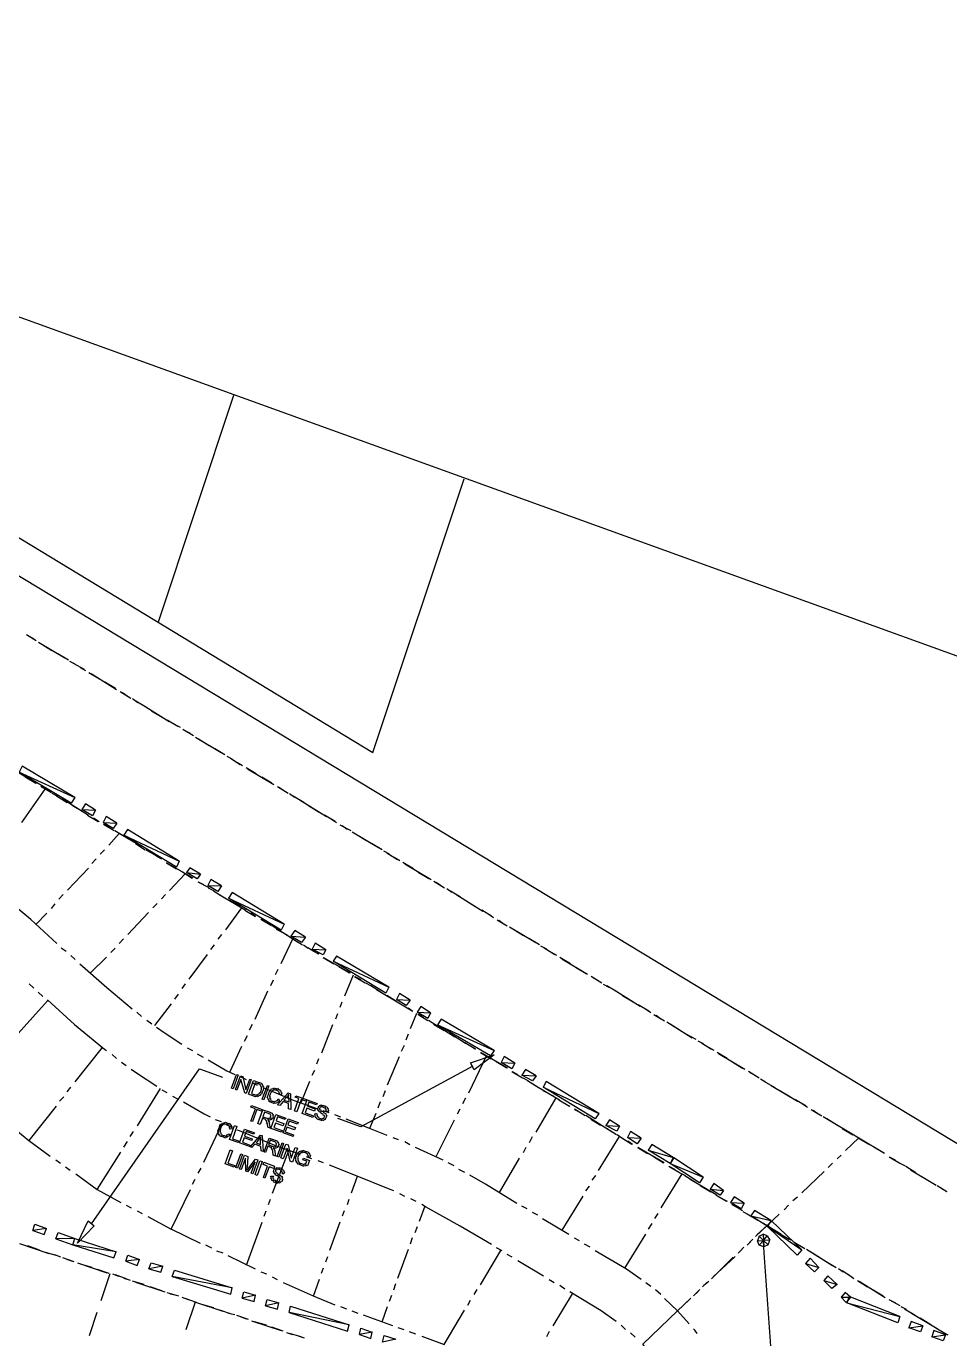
# Model space of a CAD drawing. Header units: feet. Extents: x 2484883 to 2491360, y 414166 to 419420.
# Drawn here: x 2487220 to 2488501, y 417599 to 419420 of the extents above; entities that cross this region are included whole.
import ezdxf

# ---------------------------------------------------------------- set-up
doc = ezdxf.new("R2010")
doc.units = ezdxf.units.FT
for name, color, linetype in [('CLEARING_LIMITS', 4, 'Continuous'), ('EXISTING_DETAIL', 9, 'Continuous'), ('SITE_BASE', 8, 'Continuous')]:
    doc.layers.add(name, color=color, linetype=linetype)

msp = doc.modelspace()

# ---------------------------------------------------------------- linework, layer by layer
at = {"layer": 'CLEARING_LIMITS'}
for points in [[(2487214.6, 418393.4), (2487210.4, 418385.3), (2487287.9, 418350), (2487214.6, 418393.4)], [(2487210.4, 418385.3), (2487287.9, 418350), (2487282.7, 418342.3), (2487210.4, 418385.3)], [(2487302.7, 418341.1), (2487297.5, 418333.3), (2487316.4, 418332.5), (2487302.7, 418341.1)], [(2487297.5, 418333.3), (2487316.4, 418332.5), (2487312.3, 418324.4), (2487297.5, 418333.3)], [(2487331.2, 418323.6), (2487327.1, 418315.4), (2487346, 418314.6), (2487331.2, 418323.6)], [(2487327.1, 418315.4), (2487346, 418314.6), (2487340.8, 418306.9), (2487327.1, 418315.4)], [(2487360.8, 418305.6), (2487355.6, 418297.9), (2487432.7, 418261.6), (2487360.8, 418305.6)], [(2487355.6, 418297.9), (2487432.7, 418261.6), (2487428.6, 418253.5), (2487355.6, 418297.9)], [(2487447.5, 418252.6), (2487442.7, 418246), (2487462.3, 418243.7), (2487447.5, 418252.6)], [(2487442.7, 418246), (2487462.3, 418243.7), (2487457.5, 418237), (2487442.7, 418246)], [(2487476.5, 418236.2), (2487472.3, 418228), (2487491.3, 418227.2), (2487476.5, 418236.2)], [(2487472.3, 418228), (2487491.3, 418227.2), (2487486, 418219.5), (2487472.3, 418228)], [(2487506.1, 418218.3), (2487500.9, 418210.5), (2487577.9, 418174.2), (2487506.1, 418218.3)], [(2487500.9, 418210.5), (2487577.9, 418174.2), (2487573.8, 418166.1), (2487500.9, 418210.5)], [(2487592.7, 418165.3), (2487587.5, 418157.5), (2487607.5, 418156.3), (2487592.7, 418165.3)], [(2487587.5, 418157.5), (2487607.5, 418156.3), (2487602.3, 418148.6), (2487587.5, 418157.5)], [(2487621.3, 418147.7), (2487617.1, 418139.6), (2487636.1, 418138.8), (2487621.3, 418147.7)], [(2487617.1, 418139.6), (2487636.1, 418138.8), (2487632.3, 418131.7), (2487617.1, 418139.6)], [(2487650.9, 418129.8), (2487646.1, 418123.1), (2487723.1, 418086.8), (2487650.9, 418129.8)], [(2487646.1, 418123.1), (2487723.1, 418086.8), (2487719, 418078.7), (2487646.1, 418123.1)], [(2487738, 418077.9), (2487733.8, 418069.8), (2487752.8, 418068.9), (2487738, 418077.9)], [(2487733.8, 418069.8), (2487752.8, 418068.9), (2487747.5, 418061.2), (2487733.8, 418069.8)], [(2487767.6, 418060), (2487762.4, 418052.2), (2487781.3, 418051.4), (2487767.6, 418060)], [(2487762.4, 418052.2), (2487781.3, 418051.4), (2487777.2, 418043.3), (2487762.4, 418052.2)], [(2487796.1, 418042.4), (2487790.9, 418034.7), (2487869.4, 417999.1), (2487796.1, 418042.4)], [(2487790.9, 418034.7), (2487869.4, 417999.1), (2487864.2, 417991.3), (2487790.9, 418034.7)], [(2487883.2, 417990.5), (2487879, 417982.4), (2487898, 417981.5), (2487883.2, 417990.5)], [(2487879, 417982.4), (2487898, 417981.5), (2487893.8, 417973.4), (2487879, 417982.4)], [(2487912.8, 417972.6), (2487907.6, 417964.8), (2487927.6, 417963.6), (2487912.8, 417972.6)], [(2487907.6, 417964.8), (2487927.6, 417963.6), (2487922.8, 417956.9), (2487907.6, 417964.8)], [(2487941.7, 417956.1), (2487937.6, 417948), (2488014.6, 417911.7), (2487941.7, 417956.1)], [(2487937.6, 417948), (2488014.6, 417911.7), (2488009.4, 417903.9), (2487937.6, 417948)], [(2488029.4, 417902.7), (2488024.2, 417895), (2488043.2, 417894.1), (2488029.4, 417902.7)], [(2488024.2, 417895), (2488043.2, 417894.1), (2488039.4, 417887.1), (2488024.2, 417895)], [(2488058.4, 417886.3), (2488054.2, 417878.1), (2488073.2, 417877.3), (2488058.4, 417886.3)], [(2488054.2, 417878.1), (2488073.2, 417877.3), (2488068, 417869.6), (2488054.2, 417878.1)], [(2488088, 417868.3), (2488082.8, 417860.6), (2488117.6, 417850.4), (2488088, 417868.3)], [(2488082.8, 417860.6), (2488117.6, 417850.4), (2488113.4, 417842.3), (2488082.8, 417860.6)], [(2488118.6, 417850), (2488113.4, 417842.3), (2488159.5, 417823.2), (2488118.6, 417850)], [(2488113.4, 417842.3), (2488159.5, 417823.2), (2488154.3, 417815.5), (2488113.4, 417842.3)], [(2488174.3, 417814.3), (2488169.1, 417806.5), (2488187.6, 417804.6), (2488174.3, 417814.3)], [(2488169.1, 417806.5), (2488187.6, 417804.6), (2488182.8, 417798), (2488169.1, 417806.5)], [(2488202.4, 417795.7), (2488197.2, 417787.9), (2488216.2, 417787.1), (2488202.4, 417795.7)], [(2488197.2, 417787.9), (2488216.2, 417787.1), (2488212, 417779), (2488197.2, 417787.9)], [(2488230.6, 417777.1), (2488225.4, 417769.3), (2488253.1, 417762.9), (2488230.6, 417777.1)], [(2487248.5, 417752.1), (2487229.5, 417749.3), (2487232.5, 417757.9), (2487248.5, 417752.1)], [(2488225.4, 417769.3), (2488253.1, 417762.9), (2488249, 417754.8), (2488225.4, 417769.3)], [(2488254.2, 417762.5), (2488247.9, 417755.2), (2488296.1, 417722.1), (2488254.2, 417762.5)], [(2488247.9, 417755.2), (2488296.1, 417722.1), (2488289.8, 417714.8), (2488247.9, 417755.2)], [(2487245.4, 417743.6), (2487248.5, 417752.1), (2487229.5, 417749.3), (2487245.4, 417743.6)], [(2487287.9, 417737.9), (2487261.4, 417737.8), (2487264.5, 417746.3), (2487287.9, 417737.9)], [(2487284.8, 417729.3), (2487287.9, 417737.9), (2487261.4, 417737.8), (2487284.8, 417729.3)], [(2487345, 417719.6), (2487284.8, 417729.3), (2487287.9, 417737.9), (2487345, 417719.6)], [(2487341.9, 417711.1), (2487345, 417719.6), (2487284.8, 417729.3), (2487341.9, 417711.1)], [(2487377.3, 417709.1), (2487358.3, 417706.4), (2487361.3, 417714.9), (2487377.3, 417709.1)], [(2487374.2, 417700.6), (2487377.3, 417709.1), (2487358.3, 417706.4), (2487374.2, 417700.6)], [(2487410, 417699.7), (2487390.6, 417695.9), (2487393.6, 417704.4), (2487410, 417699.7)], [(2487406.9, 417691.2), (2487410, 417699.7), (2487390.6, 417695.9), (2487406.9, 417691.2)], [(2488307.6, 417710.7), (2488301.4, 417703.4), (2488319.8, 417697.9), (2488307.6, 417710.7)], [(2488301.4, 417703.4), (2488319.8, 417697.9), (2488313.9, 417691.6), (2488301.4, 417703.4)], [(2487506.2, 417669.7), (2487422.9, 417685.4), (2487425.9, 417693.9), (2487506.2, 417669.7)], [(2487504.2, 417660.8), (2487506.2, 417669.7), (2487422.9, 417685.4), (2487504.2, 417660.8)], [(2488332.4, 417686.1), (2488326.5, 417679.8), (2488345, 417674.4), (2488332.4, 417686.1)], [(2487538.5, 417659.3), (2487520.1, 417655.1), (2487522.1, 417664), (2487538.5, 417659.3)], [(2488326.5, 417679.8), (2488345, 417674.4), (2488338, 417668.5), (2488326.5, 417679.8)], [(2488356.5, 417663), (2488350.6, 417656.7), (2488363.9, 417656.7), (2488356.5, 417663)], [(2487536.5, 417650.4), (2487538.5, 417659.3), (2487520.1, 417655.1), (2487536.5, 417650.4)], [(2487570.8, 417648.8), (2487552.4, 417644.6), (2487554.4, 417653.5), (2487570.8, 417648.8)], [(2487568.8, 417639.9), (2487570.8, 417648.8), (2487552.4, 417644.6), (2487568.8, 417639.9)], [(2487668.1, 417618.4), (2487585.1, 417635.2), (2487587.1, 417644.1), (2487668.1, 417618.4)], [(2488350.6, 417656.7), (2488363.9, 417656.7), (2488357.6, 417649.4), (2488350.6, 417656.7)], [(2488361.7, 417657.5), (2488358.7, 417649), (2488432.2, 417629.6), (2488361.7, 417657.5)], [(2488358.7, 417649), (2488432.2, 417629.6), (2488429.2, 417621.1), (2488358.7, 417649)], [(2487666, 417609.5), (2487668.1, 417618.4), (2487585.1, 417635.2), (2487666, 417609.5)], [(2487700.4, 417608), (2487682.4, 417604.8), (2487684.4, 417613.7), (2487700.4, 417608)], [(2487698.3, 417599.1), (2487700.4, 417608), (2487682.4, 417604.8), (2487698.3, 417599.1)], [(2488447.8, 417622.8), (2488444.7, 417614.3), (2488463.8, 417617), (2488447.8, 417622.8)], [(2488444.7, 417614.3), (2488463.8, 417617), (2488460.7, 417608.5), (2488444.7, 417614.3)], [(2488479.3, 417610.2), (2488476.3, 417601.7), (2488495.3, 417604.4), (2488479.3, 417610.2)], [(2487733, 417598.5), (2487714.7, 417594.4), (2487716.7, 417603.3), (2487733, 417598.5)], [(2488476.3, 417601.7), (2488495.3, 417604.4), (2488492.2, 417595.9), (2488476.3, 417601.7)]]:
    msp.add_lwpolyline(points, dxfattribs=at)
at = {"layer": 'EXISTING_DETAIL'}
for p, q in [((2487222.4, 418574.6), (2487230.5, 418570.5)), ((2487237.2, 418565.7), (2487273.8, 418544)), ((2487280.5, 418539.2), (2487287.6, 418535.4)), ((2487295.3, 418530.2), (2487302.4, 418526.4)), ((2487310.5, 418522.3), (2487345.7, 418499.9)), ((2487353.8, 418495.8), (2487360.5, 418491)), ((2487367.6, 418487.2), (2487375.3, 418482)), ((2487382.4, 418478.3), (2487418.6, 418455.5)), ((2487425.7, 418451.8), (2487433.8, 418447.6)), ((2487440.5, 418442.8), (2487447.6, 418439.1)), ((2487455.3, 418433.9), (2487490.9, 418412.6)), ((2487234.7, 418369.3), (2487198, 418391)), ((2487498.7, 418407.4), (2487505.7, 418403.6)), ((2487513.5, 418398.4), (2487520.5, 418394.6)), ((2487218.8, 418378.6), (2487233.6, 418369.7)), ((2487527.2, 418389.8), (2487563.9, 418368.1)), ((2487246.3, 418361.5), (2487214, 418315.4)), ((2487240.7, 418365.9), (2487255.5, 418356.9)), ((2487248.4, 418360.7), (2487241.4, 418364.5)), ((2487263.3, 418351.7), (2487256.2, 418355.5)), ((2487570.9, 418364.4), (2487578.7, 418359.2)), ((2487585.7, 418355.4), (2487592.4, 418350.6)), ((2487262.2, 418352.1), (2487277, 418343.2)), ((2487306.6, 418325.2), (2487270.3, 418348)), ((2487284.1, 418339.4), (2487298.9, 418330.5)), ((2487600.5, 418346.5), (2487636.8, 418323.7)), ((2487305.5, 418325.6), (2487320.3, 418316.7)), ((2487321.4, 418316.3), (2487313.7, 418321.5)), ((2487643.9, 418320), (2487650.5, 418315.2)), ((2487327.4, 418312.9), (2487342.2, 418304)), ((2487336.2, 418307.3), (2487328.5, 418312.5)), ((2487379.9, 418281.9), (2487343.3, 418303.6)), ((2487658.7, 418311), (2487665.3, 418306.2)), ((2487672.4, 418302.4), (2487709.1, 418280.8)), ((2487371.8, 418286), (2487385.5, 418277.5)), ((2487317.2, 418264.9), (2487311.4, 418258.6)), ((2487329, 418277.5), (2487323.1, 418271.2)), ((2487408.5, 418264.4), (2487401.4, 418268.1)), ((2487715.7, 418275.9), (2487723.9, 418271.8)), ((2487730.6, 418267), (2487738.7, 418262.8)), ((2487306.5, 418251.9), (2487277.5, 418221.5)), ((2487437, 418246.8), (2487450.7, 418238.2)), ((2487745.4, 418258), (2487782, 418236.3)), ((2487440.9, 418244.2), (2487419.2, 418220.8)), ((2487458.5, 418233), (2487473.7, 418225.1)), ((2487466.6, 418228.9), (2487459.5, 418232.7)), ((2487789.1, 418232.6), (2487795.8, 418227.8)), ((2487271.6, 418215.2), (2487265.7, 418208.9)), ((2487413.7, 418215.6), (2487407.8, 418209.3)), ((2487481.4, 418219.9), (2487473.3, 418224.1)), ((2487480.3, 418220.3), (2487495.1, 418211.4)), ((2487524.8, 418193.4), (2487488.1, 418215.1)), ((2487803.9, 418223.6), (2487810.6, 418218.8)), ((2487817.6, 418215.1), (2487853.9, 418192.3)), ((2487259.9, 418202.6), (2487255, 418196)), ((2487390.1, 418190.4), (2487361.1, 418160)), ((2487401.9, 418203), (2487396, 418196.7)), ((2487518.8, 418196.8), (2487496.9, 418166.2)), ((2487502.2, 418207.6), (2487517, 418198.7)), ((2487249.1, 418189.7), (2487233.7, 418173.6)), ((2487545.6, 418181.1), (2487560.4, 418172.2)), ((2487553.3, 418175.9), (2487546.6, 418180.7)), ((2487862, 418188.2), (2487868.7, 418183.4)), ((2487875.8, 418179.6), (2487883.5, 418174.4)), ((2487491, 418160), (2487486.2, 418153.3)), ((2487596.6, 418149.4), (2487561.4, 418171.8)), ((2487567, 418167.3), (2487582.2, 418159.4)), ((2487590, 418154.2), (2487573.7, 418119.2)), ((2487588.9, 418154.6), (2487603.7, 418145.7)), ((2487890.6, 418170.6), (2487927.2, 418149)), ((2487269, 418141.6), (2487275.7, 418136.7)), ((2487343.5, 418141.1), (2487337.6, 418134.8)), ((2487355.2, 418153.7), (2487349.3, 418147.4)), ((2487481, 418145.5), (2487476.1, 418138.9)), ((2487611.4, 418140.5), (2487604.8, 418145.3)), ((2487610.8, 418141.9), (2487625.6, 418132.9)), ((2487626.6, 418132.6), (2487618.5, 418136.7)), ((2487933.9, 418144.1), (2487942, 418140)), ((2487282, 418130.9), (2487288.3, 418125)), ((2487331.7, 418128.5), (2487309.3, 418106.6)), ((2487471.3, 418132.2), (2487445.8, 418098.1)), ((2487632.2, 418128.1), (2487647, 418119.2)), ((2487670, 418106.1), (2487633.3, 418127.7)), ((2487948.7, 418135.2), (2487955.8, 418131.4)), ((2487963.5, 418126.2), (2487999.1, 418104.9)), ((2487569.5, 418111.1), (2487565.8, 418104)), ((2487654.1, 418115.4), (2487668.9, 418106.5)), ((2487673.8, 418103.5), (2487662, 418074.1)), ((2487675.6, 418101.6), (2487690.4, 418092.7)), ((2487684.8, 418097.1), (2487676.6, 418101.2)), ((2488006.9, 418099.7), (2488013.9, 418096)), ((2487224.5, 418091.5), (2487230.8, 418085.6)), ((2487441, 418091.4), (2487436.1, 418084.8)), ((2487555.2, 418081.4), (2487537.4, 418042.1)), ((2487563.1, 418096.6), (2487559, 418088.5)), ((2488020.6, 418091.2), (2488028.7, 418087)), ((2488035.8, 418083.3), (2488072.1, 418060.5)), ((2487209.2, 418022.5), (2487249.7, 418068)), ((2487237.1, 418079.8), (2487243.4, 418073.9)), ((2487421.3, 418063.7), (2487398.4, 418033.5)), ((2487430.9, 418077), (2487426.1, 418070.3)), ((2487657.9, 418065.9), (2487655.2, 418058.5)), ((2487720.4, 418075.8), (2487734.1, 418067.2)), ((2487373.8, 418052), (2487380.1, 418046.1)), ((2487652.1, 418050), (2487649.4, 418042.5)), ((2487756.6, 418053.1), (2487750, 418057.9)), ((2487761.6, 418050.1), (2487752.8, 418029.2)), ((2487763.7, 418049.3), (2487777.4, 418040.7)), ((2487771.4, 418044.1), (2487764.8, 418048.9)), ((2488079.1, 418056.8), (2488086.9, 418051.6)), ((2488093.9, 418047.8), (2488100.6, 418043)), ((2487387.8, 418040.9), (2487394.5, 418036.1)), ((2487533.6, 418035.1), (2487529.5, 418027)), ((2487645.3, 418034.4), (2487630, 417995.4)), ((2487814.8, 418017.6), (2487778.5, 418040.4)), ((2487785.2, 418035.5), (2487800, 418026.6)), ((2488108.7, 418038.8), (2488143.9, 418016.5)), ((2487526.8, 418019.5), (2487522.7, 418011.4)), ((2487750.1, 418021.8), (2487747.1, 418013.2)), ((2487828.9, 418010.1), (2487843.7, 418001.1)), ((2488152.1, 418012.3), (2488159.1, 418008.6)), ((2487288.3, 417955.4), (2487326, 418003.1)), ((2487339.4, 417993.5), (2487345.7, 417987.6)), ((2487443.7, 418002.6), (2487450.8, 417998.9)), ((2487457.5, 417994.1), (2487465.6, 417989.9)), ((2487518.9, 418004.3), (2487502.6, 417969.3)), ((2487737.5, 417990.2), (2487720.8, 417950.6)), ((2487744.4, 418005.8), (2487740.2, 417997.7)), ((2487858.1, 417991.1), (2487833.6, 417939.9)), ((2487843.3, 418000.1), (2487836.7, 418004.9)), ((2487850.4, 417996.3), (2487865.2, 417987.4)), ((2487888.1, 417974.3), (2487851.5, 417995.9)), ((2488166.9, 418003.4), (2488173.9, 417999.6)), ((2488180.6, 417994.8), (2488217.3, 417973.1)), ((2487352.4, 417982.8), (2487359, 417977.9)), ((2487625.8, 417987.3), (2487623.1, 417979.9)), ((2487872.3, 417983.6), (2487887.1, 417974.7)), ((2487518.2, 417962.5), (2487525.3, 417958.7)), ((2487533.4, 417954.6), (2487540.5, 417950.8)), ((2487613.2, 417955.8), (2487601.4, 417926.4)), ((2487620.1, 417971.4), (2487616.3, 417964.3)), ((2487893.7, 417969.8), (2487908.5, 417960.9)), ((2487901.9, 417965.7), (2487894.8, 417969.4)), ((2487916.7, 417956.7), (2487909.6, 417960.5)), ((2487915.6, 417957.1), (2487930.4, 417948.2)), ((2488223.9, 417968.3), (2488232.1, 417964.2)), ((2488238.7, 417959.4), (2488245.8, 417955.6)), ((2487277.2, 417941.4), (2487282.1, 417948)), ((2487374.5, 417894.2), (2487406.5, 417946.3)), ((2487408.3, 417944.5), (2487415.3, 417940.7)), ((2487423.1, 417935.5), (2487430.1, 417931.8)), ((2487718.1, 417943.1), (2487715, 417934.6)), ((2487960, 417930.2), (2487923.3, 417951.9)), ((2487937.1, 417943.3), (2487952.3, 417935.4)), ((2488253.6, 417950.4), (2488290.2, 417928.7)), ((2487266.5, 417928.4), (2487272.4, 417934.7)), ((2487711.3, 417927.6), (2487708.2, 417919)), ((2487821.9, 417917.6), (2487818.2, 417910.6)), ((2487829.8, 417932.8), (2487825.7, 417924.7)), ((2487955.1, 417933.2), (2487927, 417885.6)), ((2487958.9, 417930.6), (2487973.7, 417921.7)), ((2487974.8, 417921.3), (2487967.7, 417925)), ((2487980.8, 417917.9), (2487995.6, 417908.9)), ((2488297.3, 417925), (2488304, 417920.1)), ((2487192.5, 417899.8), (2487224, 417874)), ((2487482.4, 417903.3), (2487490.9, 417900.2)), ((2487640.7, 417912.2), (2487632.2, 417915.2)), ((2487656.7, 417906.4), (2487648.2, 417909.5)), ((2487705.5, 417911.6), (2487696.7, 417890.7)), ((2487814, 417902.4), (2487788.4, 417851.5)), ((2487989.6, 417912.3), (2487981.5, 417916.5)), ((2488033, 417885.8), (2487996.7, 417908.6)), ((2488003.3, 417903.7), (2488017.1, 417895.2)), ((2488312.1, 417916), (2488318.8, 417911.2)), ((2487364.4, 417879.8), (2487369.2, 417886.4)), ((2487466.9, 417843.9), (2487492.6, 417898.4)), ((2487497.9, 417896.4), (2487506.1, 417892.3)), ((2488025.2, 417891), (2488038.9, 417882.4)), ((2487355.5, 417865), (2487360.7, 417872.7)), ((2487736.8, 417875), (2487729.3, 417877.7)), ((2487752.3, 417868.2), (2487745.3, 417872)), ((2487798.7, 417846.6), (2487760.5, 417864.1)), ((2487913.3, 417864.1), (2487909.5, 417857.1)), ((2487922.2, 417878.9), (2487918.1, 417870.8)), ((2488042.8, 417879.8), (2488013.7, 417832.6)), ((2488061.5, 417868.3), (2488054.8, 417873.1)), ((2488375.2, 417877.6), (2488410.8, 417856.3)), ((2487261.3, 417847.3), (2487268, 417842.5)), ((2487318.6, 417806.1), (2487351.7, 417857.9)), ((2487562.1, 417801.1), (2487584.7, 417860.3)), ((2487616.6, 417848.7), (2487609.2, 417851.4)), ((2487632.6, 417843), (2487625.1, 417845.6)), ((2487904.3, 417849.3), (2487876.3, 417801.7)), ((2488090.4, 417851.8), (2488104.2, 417843.2)), ((2488350.9, 417853.8), (2488345.4, 417848.6)), ((2488417.4, 417851.4), (2488425.6, 417847.3)), ((2487274.6, 417837.7), (2487281.3, 417832.8)), ((2487459, 417828.7), (2487462.8, 417835.8)), ((2487813.9, 417838.7), (2487805.7, 417842.9)), ((2487828.7, 417829.8), (2487820.5, 417833.9)), ((2488129.9, 417827.9), (2488100.8, 417780.7)), ((2488120, 417833.9), (2488113, 417837.6)), ((2488327.1, 417831.2), (2488296, 417801.6)), ((2488338.5, 417842.7), (2488332.6, 417836.4)), ((2488432.2, 417842.5), (2488439.3, 417838.7)), ((2488447, 417833.5), (2488482.6, 417812.2)), ((2487451.1, 417813.5), (2487454.9, 417820.6)), ((2487671.6, 417801.2), (2487680, 417824.6)), ((2488001, 417810.8), (2487996.2, 417804.1)), ((2488010, 417825.6), (2488005.1, 417818.9)), ((2488133.8, 417825.3), (2488148.6, 417816.4)), ((2488178.2, 417798.4), (2488141.5, 417820.1)), ((2488155.2, 417811.5), (2488170, 417802.6)), ((2487556.3, 417785.1), (2487559, 417792.6)), ((2487665.8, 417785.2), (2487668.5, 417792.7)), ((2487745.5, 417796.1), (2487738.5, 417799.9)), ((2487761.1, 417789.3), (2487754, 417793)), ((2487992.4, 417797), (2487963.3, 417749.8)), ((2488177.1, 417798.8), (2488191.9, 417789.9)), ((2488193, 417789.5), (2488184.8, 417793.6)), ((2488290.1, 417795.3), (2488283.5, 417790.4)), ((2488490.4, 417807), (2488497.4, 417803.3)), ((2487358.8, 417784.4), (2487365.9, 417780.6)), ((2487374, 417776.5), (2487381.1, 417772.7)), ((2487550.6, 417769.2), (2487553.3, 417776.6)), ((2487659, 417769.7), (2487661.7, 417777.1)), ((2487765.8, 417762.3), (2487773.5, 417783.6)), ((2487915.1, 417779.3), (2487908, 417783.1)), ((2487929.9, 417770.3), (2487922.8, 417774.1)), ((2488096.6, 417772.6), (2488091.8, 417765.9)), ((2488199, 417786.1), (2488213.8, 417777.1)), ((2488206.7, 417780.9), (2488199.6, 417784.7)), ((2488220.4, 417772.3), (2488235.2, 417763.4)), ((2488277.6, 417784.1), (2488271.7, 417777.8)), ((2487525.9, 417701.1), (2487547.5, 417760.7)), ((2487641.7, 417721.8), (2487655.9, 417761.1)), ((2487760, 417746.4), (2487763.1, 417754.9)), ((2487973.2, 417743.8), (2487936.5, 417765.5)), ((2488088.1, 417758.8), (2488082.9, 417751.1)), ((2488242.3, 417759.6), (2488257.1, 417750.6)), ((2488248.3, 417756.2), (2488267, 417744.7)), ((2487462.3, 417731.3), (2487421.3, 417751)), ((2487753.2, 417730.8), (2487756.3, 417739.3)), ((2487988, 417734.9), (2487980.9, 417738.6)), ((2488079.1, 417744), (2488050, 417696.8)), ((2488226.3, 417735.3), (2488220.4, 417729)), ((2488228.1, 417737.1), (2488222.3, 417730.8)), ((2488263.8, 417745.8), (2488278.6, 417736.9)), ((2488273.7, 417739.9), (2488280.7, 417736.1)), ((2487210.8, 417730.9), (2487251.6, 417717.3)), ((2487477.9, 417724.5), (2487469.7, 417728.6)), ((2487493.4, 417717.6), (2487484.9, 417720.7)), ((2487735.9, 417682.9), (2487750.5, 417723.3)), ((2487850.5, 417673.9), (2487878.5, 417721.5)), ((2487880.7, 417720.8), (2487872.5, 417724.9)), ((2488002.8, 417725.9), (2487994.7, 417730.1)), ((2488213.5, 417723.1), (2488208, 417717.9)), ((2488215.7, 417725.9), (2488209.8, 417719.6)), ((2488285.6, 417733.1), (2488300.4, 417724.2)), ((2488288.5, 417730.9), (2488295.5, 417727.1)), ((2488302.6, 417723.4), (2488338.9, 417700.6)), ((2488307.5, 417720.4), (2488322.3, 417711.4)), ((2487259.4, 417715.7), (2487267.9, 417712.6)), ((2487275.3, 417709.9), (2487283.9, 417706.8)), ((2487291.3, 417704.1), (2487332.1, 417690.6)), ((2487538.3, 417695.4), (2487500.5, 417713.9)), ((2487635.9, 417705.8), (2487638.6, 417713.3)), ((2487894.4, 417712.2), (2487887.3, 417716)), ((2487937.7, 417685.7), (2487902.1, 417707)), ((2488201, 417712), (2488170.9, 417682)), ((2488203.9, 417713.3), (2488173.2, 417684.8)), ((2488330.1, 417706.2), (2488343.8, 417697.7)), ((2487339.9, 417689), (2487348.5, 417685.9)), ((2487355.9, 417683.2), (2487364.4, 417680.1)), ((2487553.9, 417688.6), (2487546.4, 417691.3)), ((2487569.1, 417680.7), (2487562, 417684.4)), ((2487630.1, 417689.9), (2487632.8, 417697.3)), ((2487952.5, 417676.7), (2487945.5, 417680.5)), ((2488347, 417696.5), (2488353.7, 417691.7)), ((2488351.9, 417693.5), (2488365.7, 417684.9)), ((2488360.7, 417687.9), (2488368.5, 417682.7)), ((2487371.9, 417677.4), (2487412.7, 417663.9)), ((2487618.6, 417658), (2487577.2, 417676.5)), ((2487730.1, 417667), (2487733.2, 417675.5)), ((2487841.9, 417660.2), (2487845.7, 417667.3)), ((2487967.3, 417667.8), (2487960.7, 417672.6)), ((2488086.6, 417671.6), (2488079.9, 417676.4)), ((2488100.6, 417660.5), (2488093.3, 417666.8)), ((2488152.6, 417664.5), (2488145.7, 417658.6)), ((2488154.8, 417667.4), (2488148.9, 417661.1)), ((2488164.4, 417677.1), (2488158.5, 417670.8)), ((2488167.3, 417678.5), (2488160.3, 417672.6)), ((2488373.4, 417679.7), (2488387.1, 417671.2)), ((2488375.5, 417679), (2488411.8, 417656.2)), ((2488395.3, 417667), (2488409, 417658.4)), ((2487420.1, 417661.2), (2487429, 417659.2)), ((2487436.4, 417656.5), (2487445, 417653.4)), ((2487452.4, 417650.7), (2487493.2, 417637.1)), ((2487724.3, 417651), (2487727.4, 417659.5)), ((2487833, 417645.4), (2487836.7, 417652.5)), ((2487951.4, 417617), (2487978.3, 417661.4)), ((2488416.7, 417653.2), (2488431.9, 417645.3)), ((2488418.9, 417652.5), (2488425.9, 417648.7)), ((2487500.7, 417634.5), (2487509.5, 417632.4)), ((2487517, 417629.8), (2487525.5, 417626.7)), ((2487665, 417640), (2487656.5, 417643.1)), ((2487681, 417634.2), (2487672.5, 417637.3)), ((2487728.8, 417616.9), (2487688.4, 417631.5)), ((2487714, 417622.3), (2487721.6, 417643.6)), ((2488433.7, 417643.5), (2488440.7, 417639.8)), ((2488438.6, 417640.5), (2488453.4, 417631.6)), ((2488448.5, 417634.6), (2488484.1, 417613.3)), ((2488460.5, 417627.8), (2488475.3, 417618.9)), ((2487532.9, 417624), (2487573.8, 417610.4)), ((2487581.2, 417607.7), (2487589.7, 417604.7)), ((2487744.8, 417611.1), (2487736.3, 417614.2)), ((2487760.8, 417605.4), (2487752.2, 417608.4)), ((2487942.4, 417602.2), (2487946.2, 417609.3)), ((2488051.8, 417612), (2488045.5, 417617.9)), ((2488481.9, 417614), (2488496.7, 417605.1)), ((2488491.8, 417608.1), (2488498.9, 417604.3)), ((2487597.5, 417603), (2487606, 417600)), ((2488064.8, 417601.3), (2488058.5, 417607.2))]:
    msp.add_line(p, q, dxfattribs=at)
for points in [[(2487364.1, 418291.2), (2487349.3, 418300.2), (2487334.9, 418283.7)], [(2487407.4, 418264.7), (2487393.7, 418273.3), (2487386.6, 418277.1)], [(2487451.8, 418237.9), (2487415.1, 418259.5), (2487428.9, 418251)], [(2487262.8, 418147.5), (2487226.7, 418180.9), (2487190.6, 418210.8), (2487188.5, 418211.6)], [(2487523.7, 418193.8), (2487538.5, 418184.9), (2487531.8, 418189.7)], [(2487294.6, 418119.1), (2487332.1, 418086.3), (2487367.1, 418056.8)], [(2487712.2, 418080), (2487698.5, 418088.5), (2487691.4, 418092.3)], [(2487755.6, 418053.5), (2487741.8, 418062), (2487706.2, 418083.3)], [(2487250, 418069.1), (2487287.1, 418035.2), (2487328.8, 418000.9), (2487331.6, 417998.7)], [(2487401.2, 418031.3), (2487411.7, 418023.8), (2487436, 418007.8)], [(2487829.6, 418008.7), (2487821.9, 418013.9), (2487807.1, 418022.8)], [(2487365.7, 417973.1), (2487373.4, 417967.9), (2487401.6, 417949.3)], [(2487472.7, 417986.2), (2487498.4, 417970.8), (2487509.7, 417965.6)], [(2487549, 417947.7), (2487590.8, 417930.2), (2487624.8, 417917.9)], [(2487261.7, 417921.7), (2487224, 417874), (2487253.5, 417852.5)], [(2487438.3, 417927.6), (2487467.2, 417911.2), (2487475.3, 417907)], [(2487720.8, 417880.8), (2487697.8, 417890.3), (2487664.2, 417903.7)], [(2488325.8, 417907.4), (2488375.2, 417877.6), (2488356.8, 417860.1)], [(2487600.7, 417854.5), (2487567.7, 417866.4), (2487516.3, 417887.4), (2487513.1, 417888.5)], [(2488060.4, 417868.7), (2488046.7, 417877.2), (2488040, 417882.1)], [(2488105.2, 417842.9), (2488068.6, 417864.5), (2488082.3, 417856)], [(2487289, 417827.6), (2487318.6, 417806.1), (2487351.7, 417788.1)], [(2487730.3, 417804), (2487725, 417805.9), (2487674.7, 417826.5), (2487641.1, 417839.9)], [(2488134.8, 417824.9), (2488126.7, 417829.1), (2488111.9, 417838)], [(2487900.9, 417786.8), (2487857.6, 417813.3), (2487835.7, 417826)], [(2487389.2, 417768.6), (2487421.3, 417751), (2487448.4, 417806.1)], [(2487865.9, 417729.7), (2487822.1, 417755.2), (2487774.2, 417782.1), (2487769.2, 417785.1)], [(2488214.4, 417775.7), (2488248.3, 417756.2), (2488231.8, 417740.6)], [(2488264.8, 417771.9), (2488248.3, 417756.2), (2488234, 417743.4)], [(2488073.2, 417681.2), (2488053.2, 417695.7), (2488009.5, 417721.1)], [(2487649.1, 417645.7), (2487618.6, 417658), (2487627.1, 417681.4)], [(2488038.8, 417622.7), (2488017.8, 417637.5), (2487974.4, 417664)], [(2488140.2, 417653.4), (2488123.7, 417637.7), (2488105.9, 417655)], [(2488142, 417655.2), (2488123.7, 417637.7), (2488140, 417619.8)], [(2487769.3, 417602.3), (2487800.1, 417591.1), (2487828.1, 417638.7)], [(2488088.1, 417576), (2488075.6, 417591.3), (2488123.7, 417637.7)], [(2488150.8, 417606.3), (2488147.7, 417611), (2488145.9, 417612.8)]]:
    msp.add_lwpolyline(points, dxfattribs=at)
at = {"layer": 'SITE_BASE'}
for p, q in [((2486711.8, 418958.9), (2490649.5, 416576.6)), ((2487507.7, 418908), (2487403.5, 418593.3)), ((2487220.6, 418576.4), (2487234.3, 418567.9)), ((2487242.1, 418562.7), (2487255.8, 418554.1)), ((2487264, 418549.9), (2487278.8, 418541)), ((2487285.4, 418536.2), (2487300.6, 418528.3)), ((2487307.3, 418523.5), (2487322.1, 418514.5)), ((2487329.2, 418510.7), (2487344, 418501.8)), ((2487350.6, 418497), (2487365.4, 418488)), ((2487372.5, 418484.2), (2487387.3, 418475.3)), ((2487394, 418470.5), (2487408.8, 418461.5)), ((2487415.8, 418457.7), (2487430.6, 418448.8)), ((2487437.7, 418445), (2487452.5, 418436.1)), ((2487459.2, 418431.2), (2487474, 418422.3)), ((2487482.1, 418418.1), (2487495.8, 418409.6)), ((2487503.6, 418404.4), (2487517.3, 418395.8)), ((2487525.5, 418391.7), (2487539.2, 418383.1)), ((2487547.3, 418378.9), (2487561.1, 418370.4)), ((2487568.8, 418365.2), (2487583.6, 418356.2)), ((2487590.7, 418352.4), (2487605.5, 418343.5)), ((2487612.1, 418338.7), (2487626.9, 418329.7)), ((2487634, 418325.9), (2487648.8, 418317)), ((2487655.5, 418312.2), (2487670.7, 418304.3)), ((2487677.3, 418299.4), (2487692.1, 418290.5)), ((2487699.2, 418286.7), (2487714, 418277.8)), ((2487720.7, 418273), (2487735.5, 418264)), ((2487742.5, 418260.2), (2487757.3, 418251.3)), ((2487764, 418246.5), (2487778.8, 418237.5)), ((2487785.9, 418233.7), (2487800.7, 418224.8)), ((2487808.8, 418220.6), (2487822.6, 418212.1)), ((2487830.3, 418206.9), (2487844, 418198.3)), ((2487852.2, 418194.1), (2487865.9, 418185.6)), ((2487873.6, 418180.4), (2487887.4, 418171.8)), ((2487895.5, 418167.7), (2487910.3, 418158.7)), ((2487917.4, 418154.9), (2487932.2, 418146)), ((2487938.8, 418141.2), (2487953.6, 418132.2)), ((2487960.7, 418128.4), (2487975.5, 418119.5)), ((2487982.2, 418114.7), (2487997, 418105.7)), ((2488004, 418101.9), (2488018.8, 418093)), ((2488025.9, 418089.2), (2488040.7, 418080.3)), ((2488047.4, 418075.4), (2488062.2, 418066.5)), ((2488069.3, 418062.7), (2488084.1, 418053.8)), ((2488090.7, 418049), (2488105.5, 418040)), ((2488113.7, 418035.9), (2488127.4, 418027.3)), ((2488135.1, 418022.1), (2488149.3, 418014.6)), ((2488157, 418009.4), (2488170.7, 418000.8)), ((2488178.9, 417996.6), (2488192.6, 417988.1)), ((2488200.3, 417982.9), (2488214.1, 417974.3)), ((2488222.2, 417970.1), (2488237, 417961.2)), ((2488243.7, 417956.4), (2488258.5, 417947.4)), ((2488265.5, 417943.6), (2488280.3, 417934.7)), ((2488287.4, 417930.9), (2488302.2, 417922)), ((2488308.9, 417917.2), (2488323.7, 417908.2)), ((2488330.8, 417904.4), (2488345.6, 417895.5)), ((2488352.2, 417890.7), (2488367, 417881.7)), ((2488374.1, 417877.9), (2488388.9, 417869)), ((2488396, 417865.2), (2488410.8, 417856.3)), ((2488417.4, 417851.4), (2488432.2, 417842.5)), ((2488440.4, 417838.3), (2488454.1, 417829.8)), ((2488461.8, 417824.6), (2488475.6, 417816)), ((2488483.7, 417811.8), (2488497.4, 417803.3)), ((2487238.8, 417721.9), (2487222.8, 417727.7)), ((2487263.6, 417714.1), (2487247.3, 417718.8)), ((2487287, 417705.7), (2487271.1, 417711.4)), ((2487311.9, 417697.9), (2487295.6, 417702.6)), ((2487335.3, 417689.4), (2487319.3, 417695.2)), ((2487336.4, 417689), (2487324, 417651.4)), ((2487360.2, 417681.6), (2487344.2, 417687.4)), ((2487383.9, 417674.2), (2487367.6, 417679)), ((2487408.4, 417665.4), (2487392.4, 417671.2)), ((2487432.2, 417658), (2487415.8, 417662.7)), ((2487456.7, 417649.2), (2487440.7, 417654.9)), ((2487454.5, 417649.9), (2487441.7, 417611.3)), ((2487480.4, 417641.8), (2487464.1, 417646.5)), ((2487318.2, 417635.5), (2487307.7, 417603.2)), ((2487504.9, 417632.9), (2487489, 417638.7)), ((2487528.7, 417625.5), (2487512.7, 417631.3)), ((2487553.5, 417617.7), (2487537.2, 417622.4)), ((2487576.9, 417609.3), (2487561, 417615)), ((2487601.8, 417601.5), (2487585.5, 417606.2))]:
    msp.add_line(p, q, dxfattribs=at)
for points in [[(2486094.4, 419420.2), (2491359.8, 417516.5), (2490148.3, 414165.8), (2484882.9, 416069.5), (2486094.4, 419420.2)], [(2486802.4, 419163), (2486741.7, 418995), (2487701.3, 418412.3), (2487827.9, 418792.3)], [(2487836.8, 417982), (2487869.6, 417993), (2487841.5, 417971.9), (2487836.8, 417982)], [(2487310.9, 417758.4), (2487460.9, 417973.6), (2487492.8, 417962)], [(2487839.9, 417977.3), (2487684.3, 417892.8), (2487652.4, 417904.4)], [(2487505.3, 417946.7), (2487512.2, 417965.8), (2487514.3, 417965.1), (2487507.4, 417945.9), (2487505.3, 417946.7)], [(2487510.6, 417944.8), (2487517.5, 417963.9), (2487520.7, 417962.8), (2487524.9, 417944.4), (2487530.3, 417959.3), (2487532.4, 417958.5), (2487525.5, 417939.4), (2487523.4, 417940.2), (2487518.1, 417958.9), (2487512.7, 417944), (2487510.6, 417944.8)], [(2487528.7, 417938.2), (2487535.6, 417957.4), (2487542, 417955.1), (2487543.1, 417954.7), (2487544.1, 417954.3), (2487545.2, 417953.9), (2487546.3, 417953.5), (2487547.3, 417953.2), (2487546.9, 417952.1), (2487548, 417951.7), (2487547.6, 417950.6), (2487548.7, 417950.3), (2487548.3, 417949.2), (2487549.4, 417948.8), (2487549, 417947.7), (2487549.7, 417946.3), (2487549.3, 417945.2), (2487548.9, 417944.2), (2487548.5, 417943.1), (2487548.1, 417942), (2487547.7, 417941), (2487547.3, 417939.9), (2487547, 417938.9), (2487546.6, 417937.8), (2487545.5, 417938.2), (2487545.1, 417937.1), (2487544.7, 417936), (2487543.7, 417936.4), (2487543.3, 417935.4), (2487542.2, 417935.8), (2487541.8, 417934.7), (2487540.8, 417935.1), (2487539.7, 417935.5), (2487538.3, 417934.8), (2487537.2, 417935.2), (2487536.1, 417935.5), (2487528.7, 417938.2)], [(2487532.7, 417939.2), (2487535.9, 417938.1), (2487536.9, 417937.7), (2487538, 417937.3), (2487539, 417936.9), (2487539.4, 417938), (2487540.5, 417937.6), (2487541.6, 417937.2), (2487541.9, 417938.3), (2487543.4, 417938.9), (2487543.8, 417940), (2487544.2, 417941.1), (2487545.2, 417940.7), (2487545.6, 417941.7), (2487546, 417942.8), (2487546.4, 417943.9), (2487546.8, 417944.9), (2487547.1, 417946), (2487546.1, 417946.4), (2487546.5, 417947.5), (2487546.8, 417948.5), (2487545.8, 417948.9), (2487546.2, 417950), (2487545.1, 417950.3), (2487545.5, 417951.4), (2487544.4, 417951.8), (2487543.4, 417952.2), (2487542.3, 417952.6), (2487541.2, 417952.9), (2487538, 417954.1), (2487532.7, 417939.2)], [(2487547.8, 417931.3), (2487554.8, 417950.5), (2487556.9, 417949.7), (2487550, 417930.5), (2487547.8, 417931.3)], [(2487569.7, 417931.8), (2487571.4, 417930), (2487571, 417928.9), (2487570.7, 417927.9), (2487569.2, 417927.2), (2487568.8, 417926.1), (2487567.8, 417926.5), (2487567.4, 417925.5), (2487566.3, 417925.8), (2487565.2, 417926.2), (2487564.9, 417925.2), (2487563.8, 417925.5), (2487562.7, 417925.9), (2487561.7, 417926.3), (2487560.6, 417926.7), (2487559.5, 417927.1), (2487558.5, 417927.5), (2487557.4, 417927.9), (2487557.8, 417928.9), (2487556.7, 417929.3), (2487557.1, 417930.4), (2487556.1, 417930.8), (2487556.4, 417931.8), (2487555.4, 417932.2), (2487555.8, 417933.3), (2487554.7, 417933.6), (2487555.1, 417934.7), (2487555.5, 417935.8), (2487555.9, 417936.8), (2487556.2, 417937.9), (2487556.6, 417939), (2487557, 417940), (2487557.4, 417941.1), (2487557.8, 417942.2), (2487558.2, 417943.2), (2487558.5, 417944.3), (2487559.6, 417943.9), (2487560, 417945), (2487560.4, 417946), (2487561.4, 417945.6), (2487561.8, 417946.7), (2487562.9, 417946.3), (2487564, 417945.9), (2487564.3, 417947), (2487565.4, 417946.6), (2487566.5, 417946.2), (2487567.5, 417945.8), (2487568.6, 417945.5), (2487569, 417946.5), (2487569.7, 417945.1), (2487570.7, 417944.7), (2487571.8, 417944.3), (2487572.9, 417943.9), (2487572.5, 417942.9), (2487573.5, 417942.5), (2487573.1, 417941.4), (2487574.2, 417941), (2487573.8, 417940), (2487574.9, 417939.6), (2487574.5, 417938.5), (2487574.1, 417937.5), (2487572, 417938.2), (2487571.3, 417939.7), (2487571.7, 417940.7), (2487570.6, 417941.1), (2487571, 417942.2), (2487570, 417942.6), (2487568.9, 417943), (2487567.8, 417943.3), (2487566.8, 417943.7), (2487565.7, 417944.1), (2487564.6, 417944.5), (2487563.2, 417943.8), (2487561.7, 417943.1), (2487561.4, 417942.1), (2487560.3, 417942.5), (2487559.9, 417941.4), (2487559.5, 417940.3), (2487559.1, 417939.3), (2487558.8, 417938.2), (2487558.4, 417937.1), (2487558, 417936.1), (2487557.6, 417935), (2487558.7, 417934.6), (2487558.3, 417933.6), (2487557.9, 417932.5), (2487559, 417932.1), (2487558.6, 417931), (2487559.6, 417930.7), (2487559.3, 417929.6), (2487560.3, 417929.2), (2487561.4, 417928.8), (2487562.4, 417928.4), (2487563.5, 417928.1), (2487564.6, 417927.7), (2487565, 417928.7), (2487566, 417928.4), (2487567.5, 417929), (2487567.9, 417930.1), (2487568.9, 417929.7), (2487569.3, 417930.8), (2487569.7, 417931.8)], [(2487569.1, 417923.6), (2487583.5, 417940.1), (2487586.7, 417938.9), (2487587.2, 417917.1), (2487584, 417918.2), (2487584.2, 417925.4), (2487576.7, 417928.1), (2487572.3, 417922.5), (2487569.1, 417923.6)], [(2487577.5, 417930.2), (2487585, 417927.5), (2487584.8, 417933.6), (2487583.7, 417934), (2487584.1, 417935.1), (2487584.5, 417936.1), (2487584.8, 417937.2), (2487583.8, 417937.6), (2487583.4, 417936.5), (2487583, 417935.4), (2487582.6, 417934.4), (2487581.6, 417934.8), (2487577.5, 417930.2)], [(2487592.5, 417915.2), (2487598.7, 417932.2), (2487593.4, 417934.1), (2487594.1, 417936.2), (2487609, 417930.8), (2487608.2, 417928.7), (2487601.9, 417931), (2487595.7, 417914), (2487592.5, 417915.2)], [(2487532.1, 417900.9), (2487538.2, 417918), (2487531.8, 417920.3), (2487532.6, 417922.4), (2487547.5, 417917), (2487546.7, 417914.9), (2487540.3, 417917.2), (2487534.2, 417900.2), (2487532.1, 417900.9)], [(2487603.2, 417911.3), (2487610.1, 417930.5), (2487623.9, 417925.5), (2487623.1, 417923.3), (2487612.5, 417927.2), (2487610.6, 417921.9), (2487621.2, 417918), (2487620.1, 417914.8), (2487609.4, 417918.7), (2487607.1, 417912.3), (2487618.8, 417908.1), (2487618.1, 417905.9), (2487603.2, 417911.3)], [(2487621.4, 417911.9), (2487623.5, 417911.2), (2487623.2, 417910.1), (2487624.2, 417909.7), (2487623.8, 417908.6), (2487623.5, 417907.6), (2487624.5, 417907.2), (2487625.6, 417906.8), (2487625.2, 417905.8), (2487626.3, 417905.4), (2487627.3, 417905), (2487628.4, 417904.6), (2487629.5, 417904.2), (2487630.5, 417903.8), (2487630.9, 417904.9), (2487632, 417904.5), (2487633.4, 417905.2), (2487633.8, 417906.3), (2487634.2, 417907.3), (2487634.6, 417908.4), (2487633.5, 417908.8), (2487632.4, 417909.1), (2487632.8, 417910.2), (2487631.8, 417910.6), (2487630.7, 417911), (2487629.6, 417911.4), (2487630, 417912.4), (2487629, 417912.8), (2487627.9, 417913.2), (2487626.8, 417913.6), (2487626.2, 417915), (2487625.1, 417915.4), (2487625.5, 417916.5), (2487624.4, 417916.9), (2487624.8, 417917.9), (2487625.2, 417919), (2487625.6, 417920.1), (2487625.9, 417921.1), (2487626.3, 417922.2), (2487627.4, 417921.8), (2487627.8, 417922.9), (2487628.8, 417922.5), (2487629.2, 417923.5), (2487630.3, 417923.2), (2487631.4, 417922.8), (2487632.4, 417922.4), (2487633.5, 417922), (2487633.9, 417923.1), (2487634.5, 417921.6), (2487635.6, 417921.2), (2487636.7, 417920.8), (2487637.7, 417920.5), (2487637.4, 417919.4), (2487638.4, 417919), (2487639.1, 417917.6), (2487638.7, 417916.5), (2487639.8, 417916.1), (2487639.4, 417915.1), (2487639, 417914), (2487636.9, 417914.8), (2487635.8, 417915.1), (2487636.2, 417916.2), (2487636.6, 417917.3), (2487635.5, 417917.7), (2487635.9, 417918.7), (2487634.8, 417919.1), (2487633.8, 417919.5), (2487632.7, 417919.9), (2487631.7, 417920.3), (2487630.6, 417920.6), (2487629.5, 417921), (2487629.1, 417920), (2487628.1, 417920.3), (2487627.7, 417919.3), (2487627.3, 417918.2), (2487626.9, 417917.2), (2487628, 417916.8), (2487629, 417916.4), (2487628.7, 417915.3), (2487629.7, 417914.9), (2487630.8, 417914.6), (2487631.9, 417914.2), (2487632.9, 417913.8), (2487632.5, 417912.7), (2487633.6, 417912.3), (2487634.7, 417912), (2487635.7, 417911.6), (2487635.3, 417910.5), (2487636.4, 417910.1), (2487636, 417909.1), (2487637.1, 417908.7), (2487636.7, 417907.6), (2487636.3, 417906.5), (2487635.9, 417905.5), (2487635.5, 417904.4), (2487635.2, 417903.4), (2487633.7, 417902.7), (2487633.3, 417901.6), (2487632.3, 417902), (2487631.2, 417902.4), (2487630.8, 417901.3), (2487629.8, 417901.7), (2487628.7, 417902.1), (2487627.6, 417902.5), (2487626.6, 417902.9), (2487625.5, 417903.2), (2487624.4, 417903.6), (2487623.4, 417904), (2487623.8, 417905.1), (2487622.7, 417905.5), (2487621.6, 417905.8), (2487622, 417906.9), (2487620.9, 417907.3), (2487621.3, 417908.4), (2487621.7, 417909.4), (2487620.7, 417909.8), (2487621, 417910.9), (2487621.4, 417911.9)], [(2487500.5, 417883.5), (2487502.6, 417882.7), (2487502.2, 417881.7), (2487501.8, 417880.6), (2487501.5, 417879.5), (2487500.4, 417879.9), (2487500, 417878.9), (2487498.9, 417879.2), (2487498.6, 417878.2), (2487497.5, 417878.6), (2487497.1, 417877.5), (2487496, 417877.9), (2487495, 417878.3), (2487493.9, 417878.6), (2487492.9, 417879), (2487491.8, 417879.4), (2487490.7, 417879.8), (2487489.7, 417880.2), (2487488.6, 417880.6), (2487489, 417881.6), (2487487.9, 417882), (2487487.2, 417883.5), (2487486.6, 417884.9), (2487487, 417886), (2487485.9, 417886.4), (2487486.3, 417887.4), (2487486.7, 417888.5), (2487487, 417889.6), (2487487.4, 417890.6), (2487487.8, 417891.7), (2487488.2, 417892.7), (2487488.6, 417893.8), (2487489, 417894.9), (2487489.3, 417895.9), (2487489.7, 417897), (2487490.8, 417896.6), (2487491.2, 417897.7), (2487492.2, 417897.3), (2487492.6, 417898.4), (2487493.7, 417898), (2487494.1, 417899), (2487495.1, 417898.7), (2487496.6, 417899.3), (2487497.7, 417898.9), (2487498.7, 417898.6), (2487499.8, 417898.2), (2487500.8, 417897.8), (2487501.9, 417897.4), (2487503, 417897), (2487503.7, 417895.6), (2487504.7, 417895.2), (2487504.3, 417894.1), (2487505.4, 417893.7), (2487505, 417892.7), (2487505.7, 417891.2), (2487505.3, 417890.2), (2487502.8, 417889.9), (2487503.2, 417890.9), (2487502.1, 417891.3), (2487502.5, 417892.4), (2487502.9, 417893.4), (2487501.8, 417893.8), (2487502.2, 417894.9), (2487501.1, 417895.3), (2487500.1, 417895.7), (2487499, 417896.1), (2487497.9, 417896.4), (2487496.9, 417896.8), (2487495.8, 417897.2), (2487495.4, 417896.1), (2487494.4, 417896.5), (2487494, 417895.5), (2487492.9, 417895.8), (2487492.5, 417894.8), (2487491.1, 417894.1), (2487490.7, 417893), (2487490.3, 417892), (2487489.9, 417890.9), (2487489.6, 417889.8), (2487489.2, 417888.8), (2487488.8, 417887.7), (2487489.8, 417887.3), (2487489.5, 417886.3), (2487489.1, 417885.2), (2487490.1, 417884.8), (2487489.8, 417883.8), (2487490.8, 417883.4), (2487490.4, 417882.3), (2487491.5, 417881.9), (2487492.6, 417881.5), (2487493.6, 417881.2), (2487494.7, 417880.8), (2487495.8, 417880.4), (2487496.8, 417880), (2487497.2, 417881.1), (2487498.3, 417880.7), (2487498.7, 417881.7), (2487500.1, 417882.4), (2487500.5, 417883.5)], [(2487541.6, 417897.5), (2487548.5, 417916.6), (2487557.1, 417913.6), (2487558.1, 417913.2), (2487559.2, 417912.8), (2487560.2, 417912.4), (2487561.3, 417912), (2487562, 417910.6), (2487562.7, 417909.1), (2487562.3, 417908.1), (2487563, 417906.6), (2487562.6, 417905.5), (2487562.2, 417904.5), (2487561.1, 417904.9), (2487560.7, 417903.8), (2487560.4, 417902.7), (2487559.3, 417903.1), (2487558.9, 417902.1), (2487557.9, 417902.4), (2487556.8, 417902.8), (2487555.7, 417903.2), (2487555.3, 417902.1), (2487556.4, 417901.8), (2487556, 417900.7), (2487557.1, 417900.3), (2487556.7, 417899.2), (2487557.8, 417898.9), (2487557.4, 417897.8), (2487558.6, 417891.3), (2487555.5, 417892.5), (2487554.9, 417897.5), (2487553.8, 417897.9), (2487554.2, 417899), (2487554.6, 417900), (2487553.5, 417900.4), (2487553.9, 417901.5), (2487552.8, 417901.9), (2487553.2, 417902.9), (2487552.1, 417903.3), (2487551.1, 417903.7), (2487550, 417904.1), (2487547.9, 417904.8), (2487544.8, 417896.3), (2487541.6, 417897.5)], [(2487548.7, 417907), (2487554, 417905), (2487555, 417904.7), (2487556.1, 417904.3), (2487556.5, 417905.3), (2487557.6, 417905), (2487558.6, 417904.6), (2487559, 417905.6), (2487559.4, 417906.7), (2487559.8, 417907.8), (2487560.2, 417908.8), (2487559.1, 417909.2), (2487559.5, 417910.3), (2487558.4, 417910.7), (2487557.4, 417911), (2487556.3, 417911.4), (2487551, 417913.3), (2487548.7, 417907)], [(2487559.7, 417890.9), (2487566.6, 417910.1), (2487580.5, 417905.1), (2487579.7, 417903), (2487569.1, 417906.8), (2487567.1, 417901.5), (2487577.8, 417897.6), (2487576.6, 417894.5), (2487566, 417898.3), (2487563.7, 417891.9), (2487575.4, 417887.7), (2487574.6, 417885.6), (2487559.7, 417890.9)], [(2487576.7, 417884.8), (2487583.7, 417903.9), (2487597.5, 417898.9), (2487596.7, 417896.8), (2487585, 417901), (2487583.1, 417895.7), (2487593.7, 417891.9), (2487592.6, 417888.7), (2487581.9, 417892.5), (2487579.6, 417886.1), (2487591.3, 417881.9), (2487590.6, 417879.8), (2487576.7, 417884.8)], [(2487502.4, 417875.6), (2487509.4, 417894.7), (2487512.5, 417893.6), (2487506.4, 417876.5), (2487514.9, 417873.5), (2487514.1, 417871.3), (2487502.4, 417875.6)], [(2487516.3, 417870.6), (2487523.2, 417889.7), (2487537, 417884.7), (2487536.2, 417882.6), (2487525.6, 417886.4), (2487523.3, 417880.1), (2487533.9, 417876.2), (2487533.2, 417874.1), (2487522.5, 417877.9), (2487520.2, 417871.5), (2487531.9, 417867.3), (2487531.2, 417865.2), (2487516.3, 417870.6)], [(2487531.2, 417865.2), (2487545.5, 417881.6), (2487547.6, 417880.9), (2487549.2, 417858.6), (2487546, 417859.8), (2487545.8, 417865.9), (2487537.3, 417869), (2487533.3, 417864.4), (2487531.2, 417865.2)], [(2487539.2, 417870.7), (2487545.5, 417868.4), (2487545.3, 417874.5), (2487545.7, 417875.6), (2487546.1, 417876.6), (2487545.4, 417878.1), (2487545.8, 417879.1), (2487545.4, 417878.1), (2487545, 417877), (2487544, 417877.4), (2487543.6, 417876.3), (2487539.2, 417870.7)], [(2487550.3, 417858.3), (2487557.2, 417877.4), (2487565.7, 417874.3), (2487566.8, 417873.9), (2487567.9, 417873.6), (2487568.9, 417873.2), (2487568.5, 417872.1), (2487569.6, 417871.7), (2487570.3, 417870.3), (2487569.9, 417869.2), (2487571, 417868.8), (2487570.6, 417867.8), (2487570.2, 417866.7), (2487569.8, 417865.6), (2487569.4, 417864.6), (2487568.4, 417865), (2487568, 417863.9), (2487566.5, 417863.2), (2487565.5, 417863.6), (2487565.1, 417862.5), (2487564, 417862.9), (2487562.9, 417863.3), (2487564, 417862.9), (2487563.6, 417861.9), (2487564.7, 417861.5), (2487564.3, 417860.4), (2487565.4, 417860), (2487565, 417859), (2487566.3, 417852.5), (2487563.1, 417853.6), (2487562.5, 417858.7), (2487561.8, 417860.1), (2487562.2, 417861.2), (2487561.1, 417861.6), (2487561.5, 417862.6), (2487560.4, 417863), (2487560.8, 417864.1), (2487559.8, 417864.5), (2487558.7, 417864.8), (2487555.5, 417866), (2487552.4, 417857.5), (2487550.3, 417858.3)], [(2487556.3, 417868.1), (2487561.6, 417866.2), (2487562.7, 417865.8), (2487563.7, 417865.4), (2487564.8, 417865.1), (2487565.2, 417866.1), (2487566.2, 417865.7), (2487566.6, 417866.8), (2487567, 417867.9), (2487567.4, 417868.9), (2487567.8, 417870), (2487566.7, 417870.4), (2487567.1, 417871.4), (2487566, 417871.8), (2487565, 417872.2), (2487558.6, 417874.5), (2487556.3, 417868.1)], [(2487568.4, 417851.7), (2487575.3, 417870.9), (2487577.4, 417870.1), (2487570.5, 417851), (2487568.4, 417851.7)], [(2487573.7, 417849.8), (2487580.6, 417868.9), (2487583.8, 417867.8), (2487588, 417849.4), (2487593.4, 417864.3), (2487596.6, 417863.2), (2487589.7, 417844), (2487586.5, 417845.2), (2487582.3, 417863.5), (2487576.9, 417848.6), (2487573.7, 417849.8)], [(2487496.2, 417841.7), (2487503.1, 417860.9), (2487506.3, 417859.7), (2487500.2, 417842.7), (2487509.7, 417839.2), (2487509, 417837.1), (2487496.2, 417841.7)], [(2487511.1, 417836.4), (2487518, 417855.5), (2487520.2, 417854.7), (2487513.2, 417835.6), (2487511.1, 417836.4)], [(2487516.4, 417834.4), (2487523.3, 417853.6), (2487527.6, 417852), (2487526.9, 417836.7), (2487526.5, 417835.6), (2487526.1, 417834.5), (2487527.2, 417834.2), (2487526.8, 417833.1), (2487527.2, 417834.2), (2487527.5, 417835.2), (2487528.6, 417834.8), (2487529, 417835.9), (2487538.2, 417848.2), (2487541.4, 417847), (2487534.5, 417827.9), (2487532.4, 417828.7), (2487538.1, 417844.6), (2487527.1, 417830.6), (2487524.9, 417831.4), (2487524.3, 417849.6), (2487518.6, 417833.7), (2487516.4, 417834.4)], [(2487537.7, 417826.7), (2487544.6, 417845.9), (2487547.8, 417844.7), (2487540.9, 417825.6), (2487537.7, 417826.7)], [(2487604, 417847.2), (2487604.8, 417849.4), (2487613.3, 417846.3), (2487610.6, 417838.9), (2487609.6, 417839.2), (2487608.5, 417839.6), (2487608.1, 417838.6), (2487607.1, 417838.9), (2487605.6, 417838.3), (2487604.5, 417838.6), (2487603.5, 417839), (2487602.4, 417839.4), (2487601.4, 417839.8), (2487600.3, 417840.2), (2487599.2, 417840.6), (2487598.2, 417841), (2487597.1, 417841.3), (2487597.5, 417842.4), (2487596.4, 417842.8), (2487595.4, 417843.2), (2487595.7, 417844.2), (2487594.7, 417844.6), (2487595.1, 417845.7), (2487594, 417846.1), (2487594.4, 417847.1), (2487594.8, 417848.2), (2487593.7, 417848.6), (2487594.1, 417849.6), (2487594.5, 417850.7), (2487594.9, 417851.8), (2487595.2, 417852.8), (2487595.6, 417853.9), (2487596, 417855), (2487596.4, 417856), (2487596.8, 417857.1), (2487597.8, 417856.7), (2487598.2, 417857.8), (2487598.6, 417858.8), (2487599.7, 417858.4), (2487600.1, 417859.5), (2487601.1, 417859.1), (2487601.5, 417860.2), (2487602.6, 417859.8), (2487603.6, 417859.4), (2487604, 417860.5), (2487605.1, 417860.1), (2487606.2, 417859.7), (2487607.2, 417859.3), (2487608.3, 417858.9), (2487609.3, 417858.6), (2487610.4, 417858.2), (2487611.5, 417857.8), (2487612.2, 417856.3), (2487613.2, 417856), (2487612.8, 417854.9), (2487613.9, 417854.5), (2487613.5, 417853.4), (2487614.6, 417853.1), (2487614.2, 417852), (2487613.8, 417850.9), (2487611.3, 417850.6), (2487611.7, 417851.7), (2487612.1, 417852.8), (2487611, 417853.2), (2487611.4, 417854.2), (2487610.3, 417854.6), (2487610.7, 417855.7), (2487609.6, 417856.1), (2487608.6, 417856.4), (2487607.5, 417856.8), (2487606.4, 417857.2), (2487605.4, 417857.6), (2487604.3, 417858), (2487603.9, 417856.9), (2487602.9, 417857.3), (2487601.8, 417857.7), (2487601.4, 417856.6), (2487600, 417855.9), (2487599.6, 417854.9), (2487599.2, 417853.8), (2487598.1, 417854.2), (2487597.8, 417853.1), (2487597.4, 417852.1), (2487597, 417851), (2487596.6, 417849.9), (2487597.7, 417849.6), (2487597.3, 417848.5), (2487596.9, 417847.4), (2487597.6, 417846), (2487597.2, 417844.9), (2487598.3, 417844.5), (2487599.3, 417844.1), (2487598.9, 417843.1), (2487600, 417842.7), (2487601.1, 417842.3), (2487602.1, 417841.9), (2487603.2, 417841.5), (2487604.3, 417841.2), (2487605.3, 417840.8), (2487605.7, 417841.8), (2487606.8, 417841.5), (2487607.8, 417841.1), (2487608.2, 417842.1), (2487609.4, 417845.3), (2487604, 417847.2)], [(2487549.4, 417822.5), (2487555.2, 417838.5), (2487548.8, 417840.8), (2487549.9, 417844), (2487564.8, 417838.6), (2487563.7, 417835.4), (2487557.3, 417837.7), (2487551.5, 417821.7), (2487549.4, 417822.5)], [(2487559.8, 417824.7), (2487563.4, 417824.7), (2487563, 417823.6), (2487562.6, 417822.5), (2487562.3, 417821.5), (2487563.3, 417821.1), (2487562.9, 417820), (2487564, 417819.6), (2487565.1, 417819.2), (2487566.1, 417818.9), (2487565.7, 417817.8), (2487566.8, 417817.4), (2487567.9, 417817), (2487568.3, 417818.1), (2487569.3, 417817.7), (2487570.4, 417817.3), (2487571.8, 417818), (2487572.2, 417819.1), (2487572.6, 417820.1), (2487573, 417821.2), (2487571.9, 417821.6), (2487572.3, 417822.6), (2487571.2, 417823), (2487570.2, 417823.4), (2487570.6, 417824.5), (2487569.5, 417824.9), (2487568.4, 417825.2), (2487567.4, 417825.6), (2487566.3, 417826), (2487566.7, 417827.1), (2487565.6, 417827.5), (2487564.6, 417827.8), (2487564.9, 417828.9), (2487563.9, 417829.3), (2487564.3, 417830.4), (2487563.2, 417830.7), (2487563.6, 417831.8), (2487564, 417832.9), (2487564.4, 417833.9), (2487564.7, 417835), (2487565.8, 417834.6), (2487566.2, 417835.7), (2487567.3, 417835.3), (2487567.6, 417836.4), (2487568.7, 417836), (2487569.8, 417835.6), (2487570.1, 417836.7), (2487571.2, 417836.3), (2487572.3, 417835.9), (2487573.3, 417835.5), (2487574.4, 417835.1), (2487575.5, 417834.7), (2487575.1, 417833.7), (2487576.1, 417833.3), (2487577.2, 417832.9), (2487576.8, 417831.8), (2487577.9, 417831.4), (2487577.5, 417830.4), (2487578.6, 417830), (2487578.2, 417828.9), (2487577.8, 417827.9), (2487575.3, 417827.6), (2487575.7, 417828.6), (2487576.1, 417829.7), (2487575, 417830.1), (2487575.4, 417831.2), (2487574.3, 417831.5), (2487573.6, 417833), (2487572.6, 417833.4), (2487571.5, 417833.8), (2487570.4, 417834.1), (2487569.4, 417834.5), (2487569, 417833.5), (2487567.9, 417833.8), (2487567.5, 417832.8), (2487566.5, 417833.2), (2487566.1, 417832.1), (2487565.7, 417831), (2487566.8, 417830.7), (2487566.4, 417829.6), (2487567.5, 417829.2), (2487568.5, 417828.8), (2487569.2, 417827.4), (2487570.3, 417827), (2487571.3, 417826.6), (2487572.4, 417826.2), (2487573.1, 417824.8), (2487574.1, 417824.4), (2487575.2, 417824), (2487574.8, 417822.9), (2487575.9, 417822.6), (2487575.5, 417821.5), (2487575.1, 417820.4), (2487576.2, 417820), (2487575.8, 417819), (2487575.4, 417817.9), (2487575, 417816.9), (2487574, 417817.2), (2487573.6, 417816.2), (2487572.1, 417815.5), (2487570.7, 417814.8), (2487569.6, 417815.2), (2487568.5, 417815.6), (2487568.2, 417814.5), (2487567.1, 417814.9), (2487566, 417815.3), (2487565, 417815.7), (2487563.9, 417816.1), (2487564.3, 417817.1), (2487563.2, 417817.5), (2487562.2, 417817.9), (2487561.1, 417818.3), (2487561.5, 417819.3), (2487560.4, 417819.7), (2487560.8, 417820.8), (2487559.7, 417821.2), (2487560.1, 417822.2), (2487560.5, 417823.3), (2487559.4, 417823.7), (2487559.8, 417824.7)], [(2487314.8, 417755.8), (2487291.6, 417731.7), (2487306.4, 417762.4), (2487314.8, 417755.8)], [(2488141.6, 417441.2), (2488148.2, 417446), (2488256.7, 417536.7), (2488244.1, 417718.1), (2488243.6, 417726.7), (2488237.2, 417729), (2488234.5, 417734.8), (2488243.1, 417735.3), (2488236.8, 417741.1), (2488242.6, 417743.9), (2488243.1, 417735.3), (2488236.8, 417741.1), (2488234.5, 417734.8), (2488243.1, 417735.3), (2488237.2, 417729), (2488243.1, 417735.3), (2488243.6, 417726.7), (2488243.1, 417735.3), (2488249.4, 417729.4), (2488243.6, 417726.7)], [(2488243.1, 417735.3), (2488249.4, 417729.4), (2488251.7, 417735.8), (2488243.1, 417735.3), (2488247.9, 417741.9), (2488251.7, 417735.8), (2488243.1, 417735.3), (2488247.9, 417741.9), (2488242.6, 417743.9), (2488243.1, 417735.3)]]:
    msp.add_lwpolyline(points, dxfattribs=at)

doc.saveas('drawing.dxf')
